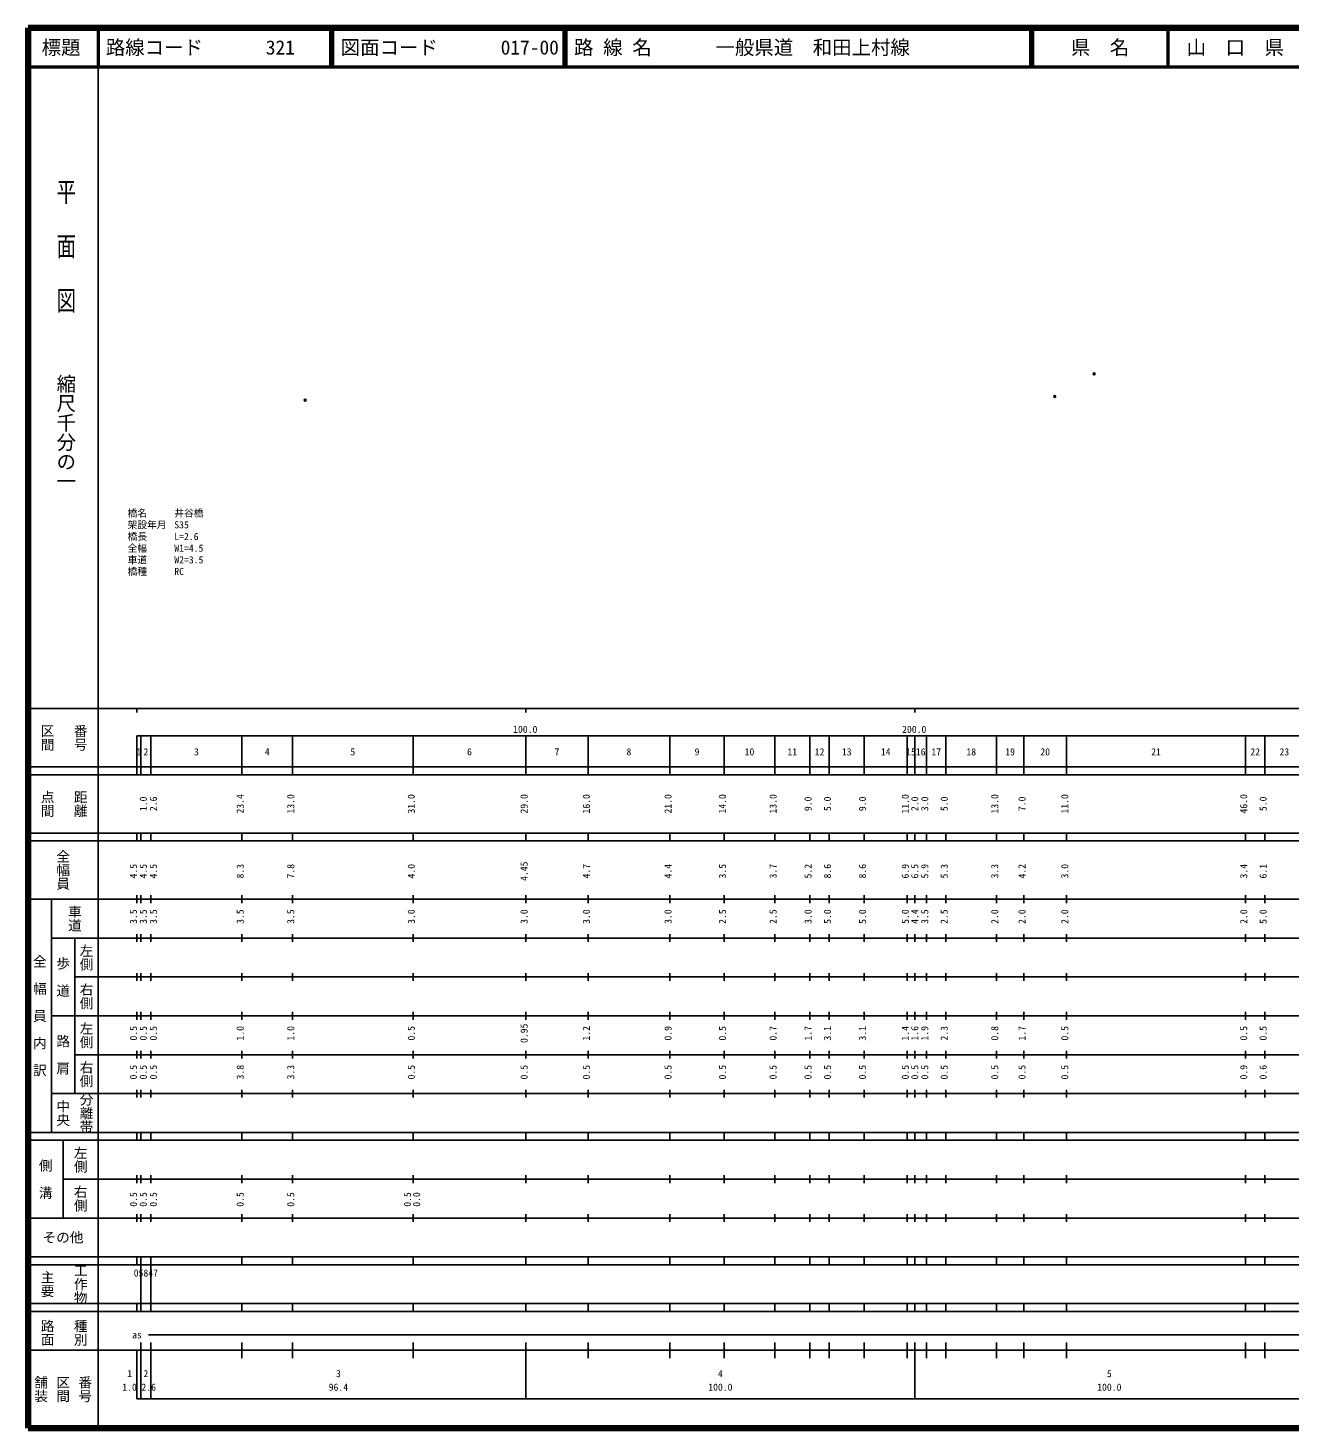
# Model space of a CAD drawing. Units: millimetres on the paper. Extents: x 40 to 680, y 20 to 380.
# Drawn here: x 40 to 364.4, y 20 to 380 of the extents above; entities that cross this region are included whole.
import ezdxf
from ezdxf.enums import TextEntityAlignment as Align

# ---------------------------------------------------------------- set-up
doc = ezdxf.new("R2010")
doc.units = ezdxf.units.MM
doc.header["$PDMODE"] = 32
doc.header["$PDSIZE"] = 0.5
for name, color, linetype in [('M-OTRS', 6, 'Continuous'), ('M-STR-HTXT', 7, 'Continuous'), ('M-TTL-TXT', 7, 'Continuous')]:
    doc.layers.add(name, color=color, linetype=linetype)
for name, color, linetype, lineweight in [('M-TTL', 2, 'Continuous', 140), ('M-TTL-BAND', 7, 'Continuous', 25), ('M-TTL-LINE', 7, 'Continuous', 50)]:
    doc.layers.add(name, color=color, linetype=linetype, lineweight=lineweight)
doc.styles.add('@ＭＳ ゴシック', font='')
doc.styles.add('ＭＳ ゴシック', font='')
doc.styles.get('@ＭＳ ゴシック').set_extended_font_data('@MS Gothic')
doc.styles.get('ＭＳ ゴシック').set_extended_font_data('MS Gothic')

msp = doc.modelspace()

# ---------------------------------------------------------------- linework, layer by layer
at = {"layer": 'M-OTRS'}
for p in [(314.075, 291.081), (111.23, 284.274), (303.954, 285.217)]:
    msp.add_point(p, dxfattribs=at)
at = {"layer": 'M-TTL'}
for p, q in [((40, 380), (40, 20)), ((680, 380), (40, 380)), ((40, 20), (680, 20))]:
    msp.add_line(p, q, dxfattribs=at)
at = {"layer": 'M-TTL-BAND'}
for p, q in [((58, 370), (58, 20)), ((40, 205), (579, 205)), ((68, 205), (68, 204)), ((168, 205), (168, 204)), ((268, 205), (268, 204)), ((68, 198), (579, 198)), ((68, 198), (68, 188)), ((69, 188), (69, 198)), ((71.6, 188), (71.6, 198)), ((95, 188), (95, 198)), ((108, 188), (108, 198)), ((139, 188), (139, 198)), ((168, 188), (168, 198)), ((184, 188), (184, 198)), ((205, 188), (205, 198)), ((219, 188), (219, 198)), ((232, 188), (232, 198)), ((241, 188), (241, 198)), ((246, 188), (246, 198)), ((255, 188), (255, 198)), ((266, 188), (266, 198)), ((268, 188), (268, 198)), ((271, 188), (271, 198)), ((276, 188), (276, 198)), ((289, 188), (289, 198)), ((296, 188), (296, 198)), ((307, 188), (307, 198)), ((353, 188), (353, 198)), ((358, 188), (358, 198)), ((40, 190), (579, 190)), ((40, 188), (579, 188)), ((40, 173), (579, 173)), ((68, 171), (68, 173)), ((69, 171), (69, 173)), ((71.6, 171), (71.6, 173)), ((95, 171), (95, 173)), ((108, 171), (108, 173)), ((139, 171), (139, 173)), ((168, 171), (168, 173)), ((184, 171), (184, 173)), ((205, 171), (205, 173)), ((219, 171), (219, 173)), ((232, 171), (232, 173)), ((241, 171), (241, 173)), ((246, 171), (246, 173)), ((255, 171), (255, 173)), ((266, 171), (266, 173)), ((268, 171), (268, 173)), ((271, 171), (271, 173)), ((276, 171), (276, 173)), ((289, 171), (289, 173)), ((296, 171), (296, 173)), ((307, 171), (307, 173)), ((353, 171), (353, 173)), ((358, 171), (358, 173)), ((40, 171), (579, 171)), ((40, 156), (579, 156)), ((46, 96), (46, 156)), ((68, 155), (68, 157)), ((69, 155), (69, 157)), ((71.6, 155), (71.6, 157)), ((95, 155), (95, 157)), ((108, 155), (108, 157)), ((139, 155), (139, 157)), ((168, 155), (168, 157)), ((184, 155), (184, 157)), ((205, 155), (205, 157)), ((219, 155), (219, 157)), ((232, 155), (232, 157)), ((241, 155), (241, 157)), ((246, 155), (246, 157)), ((255, 155), (255, 157)), ((266, 155), (266, 157)), ((268, 155), (268, 157)), ((271, 155), (271, 157)), ((276, 155), (276, 157)), ((289, 155), (289, 157)), ((296, 155), (296, 157)), ((307, 155), (307, 157)), ((353, 155), (353, 157)), ((358, 155), (358, 157)), ((46, 146), (579, 146)), ((52, 146), (52, 106)), ((68, 145), (68, 147)), ((69, 145), (69, 147)), ((71.6, 145), (71.6, 147)), ((95, 145), (95, 147)), ((108, 145), (108, 147)), ((139, 145), (139, 147)), ((168, 145), (168, 147)), ((184, 145), (184, 147)), ((205, 145), (205, 147)), ((219, 145), (219, 147)), ((232, 145), (232, 147)), ((241, 145), (241, 147)), ((246, 145), (246, 147)), ((255, 145), (255, 147)), ((266, 145), (266, 147)), ((268, 145), (268, 147)), ((271, 145), (271, 147)), ((276, 145), (276, 147)), ((289, 145), (289, 147)), ((296, 145), (296, 147)), ((307, 145), (307, 147)), ((353, 145), (353, 147)), ((358, 145), (358, 147)), ((68, 135), (68, 137)), ((69, 135), (69, 137)), ((71.6, 135), (71.6, 137)), ((95, 135), (95, 137)), ((108, 135), (108, 137)), ((139, 135), (139, 137)), ((168, 135), (168, 137)), ((184, 135), (184, 137)), ((205, 135), (205, 137)), ((219, 135), (219, 137)), ((232, 135), (232, 137)), ((241, 135), (241, 137)), ((246, 135), (246, 137)), ((255, 135), (255, 137)), ((266, 135), (266, 137)), ((268, 135), (268, 137)), ((271, 135), (271, 137)), ((276, 135), (276, 137)), ((289, 135), (289, 137)), ((296, 135), (296, 137)), ((307, 135), (307, 137)), ((353, 135), (353, 137)), ((358, 135), (358, 137)), ((52, 136), (579, 136)), ((46, 126), (579, 126)), ((68, 125), (68, 127)), ((69, 125), (69, 127)), ((71.6, 125), (71.6, 127)), ((95, 125), (95, 127)), ((108, 125), (108, 127)), ((139, 125), (139, 127)), ((168, 125), (168, 127)), ((184, 125), (184, 127)), ((205, 125), (205, 127)), ((219, 125), (219, 127)), ((232, 125), (232, 127)), ((241, 125), (241, 127)), ((246, 125), (246, 127)), ((255, 125), (255, 127)), ((266, 125), (266, 127)), ((268, 125), (268, 127)), ((271, 125), (271, 127)), ((276, 125), (276, 127)), ((289, 125), (289, 127)), ((296, 125), (296, 127)), ((307, 125), (307, 127)), ((353, 125), (353, 127)), ((358, 125), (358, 127)), ((52, 116), (579, 116)), ((68, 115), (68, 117)), ((69, 115), (69, 117)), ((71.6, 115), (71.6, 117)), ((95, 115), (95, 117)), ((108, 115), (108, 117)), ((139, 115), (139, 117)), ((168, 115), (168, 117)), ((184, 115), (184, 117)), ((205, 115), (205, 117)), ((219, 115), (219, 117)), ((232, 115), (232, 117)), ((241, 115), (241, 117)), ((246, 115), (246, 117)), ((255, 115), (255, 117)), ((266, 115), (266, 117)), ((268, 115), (268, 117)), ((271, 115), (271, 117)), ((276, 115), (276, 117)), ((289, 115), (289, 117)), ((296, 115), (296, 117)), ((307, 115), (307, 117)), ((353, 115), (353, 117)), ((358, 115), (358, 117)), ((46, 106), (579, 106)), ((68, 105), (68, 107)), ((69, 105), (69, 107)), ((71.6, 105), (71.6, 107)), ((95, 105), (95, 107)), ((108, 105), (108, 107)), ((139, 105), (139, 107)), ((168, 105), (168, 107)), ((184, 105), (184, 107)), ((205, 105), (205, 107)), ((219, 105), (219, 107)), ((232, 105), (232, 107)), ((241, 105), (241, 107)), ((246, 105), (246, 107)), ((255, 105), (255, 107)), ((266, 105), (266, 107)), ((268, 105), (268, 107)), ((271, 105), (271, 107)), ((276, 105), (276, 107)), ((289, 105), (289, 107)), ((296, 105), (296, 107)), ((307, 105), (307, 107)), ((353, 105), (353, 107)), ((358, 105), (358, 107)), ((40, 96), (579, 96)), ((40, 94), (579, 94)), ((49, 94), (49, 74)), ((68, 94), (68, 96)), ((69, 94), (69, 96)), ((71.6, 94), (71.6, 96)), ((95, 94), (95, 96)), ((108, 94), (108, 96)), ((139, 94), (139, 96)), ((168, 94), (168, 96)), ((184, 94), (184, 96)), ((205, 94), (205, 96)), ((219, 94), (219, 96)), ((232, 94), (232, 96)), ((241, 94), (241, 96)), ((246, 94), (246, 96)), ((255, 94), (255, 96)), ((266, 94), (266, 96)), ((268, 94), (268, 96)), ((271, 94), (271, 96)), ((276, 94), (276, 96)), ((289, 94), (289, 96)), ((296, 94), (296, 96)), ((307, 94), (307, 96)), ((353, 94), (353, 96)), ((358, 94), (358, 96)), ((49, 84), (579, 84)), ((68, 83), (68, 85)), ((69, 83), (69, 85)), ((71.6, 83), (71.6, 85)), ((95, 83), (95, 85)), ((108, 83), (108, 85)), ((139, 83), (139, 85)), ((168, 83), (168, 85)), ((184, 83), (184, 85)), ((205, 83), (205, 85)), ((219, 83), (219, 85)), ((232, 83), (232, 85)), ((241, 83), (241, 85)), ((246, 83), (246, 85)), ((255, 83), (255, 85)), ((266, 83), (266, 85)), ((268, 83), (268, 85)), ((271, 83), (271, 85)), ((276, 83), (276, 85)), ((289, 83), (289, 85)), ((296, 83), (296, 85)), ((307, 83), (307, 85)), ((353, 83), (353, 85)), ((358, 83), (358, 85)), ((40, 74), (579, 74)), ((68, 73), (68, 75)), ((69, 73), (69, 75)), ((71.6, 73), (71.6, 75)), ((95, 73), (95, 75)), ((108, 73), (108, 75)), ((139, 73), (139, 75)), ((168, 73), (168, 75)), ((184, 73), (184, 75)), ((205, 73), (205, 75)), ((219, 73), (219, 75)), ((232, 73), (232, 75)), ((241, 73), (241, 75)), ((246, 73), (246, 75)), ((255, 73), (255, 75)), ((266, 73), (266, 75)), ((268, 73), (268, 75)), ((271, 73), (271, 75)), ((276, 73), (276, 75)), ((289, 73), (289, 75)), ((296, 73), (296, 75)), ((307, 73), (307, 75)), ((353, 73), (353, 75)), ((358, 73), (358, 75)), ((40, 64), (579, 64)), ((40, 62), (579, 62)), ((68, 62), (68, 64)), ((69, 62), (69, 64)), ((69, 52), (69, 62)), ((71.6, 62), (71.6, 64)), ((71.6, 52), (71.6, 62)), ((95, 62), (95, 64)), ((108, 62), (108, 64)), ((139, 62), (139, 64)), ((168, 62), (168, 64)), ((184, 62), (184, 64)), ((205, 62), (205, 64)), ((219, 62), (219, 64)), ((232, 62), (232, 64)), ((241, 62), (241, 64)), ((246, 62), (246, 64)), ((255, 62), (255, 64)), ((266, 62), (266, 64)), ((268, 62), (268, 64)), ((271, 62), (271, 64)), ((276, 62), (276, 64)), ((289, 62), (289, 64)), ((296, 62), (296, 64)), ((307, 62), (307, 64)), ((353, 62), (353, 64)), ((358, 62), (358, 64)), ((40, 52), (579, 52)), ((68, 50), (68, 52)), ((69, 50), (69, 52)), ((71.6, 50), (71.6, 52)), ((95, 50), (95, 52)), ((108, 50), (108, 52)), ((139, 50), (139, 52)), ((168, 50), (168, 52)), ((184, 50), (184, 52)), ((205, 50), (205, 52)), ((219, 50), (219, 52)), ((232, 50), (232, 52)), ((241, 50), (241, 52)), ((246, 50), (246, 52)), ((255, 50), (255, 52)), ((266, 50), (266, 52)), ((268, 50), (268, 52)), ((271, 50), (271, 52)), ((276, 50), (276, 52)), ((289, 50), (289, 52)), ((296, 50), (296, 52)), ((307, 50), (307, 52)), ((353, 50), (353, 52)), ((358, 50), (358, 52)), ((40, 50), (579, 50)), ((71, 44), (520, 44)), ((40, 40), (579, 40)), ((68, 40), (68, 27.5)), ((69, 27.5), (69, 42)), ((71.6, 27.5), (71.6, 42)), ((95, 38), (95, 42)), ((108, 38), (108, 42)), ((139, 38), (139, 42)), ((168, 27.5), (168, 42)), ((184, 38), (184, 42)), ((205, 38), (205, 42)), ((219, 38), (219, 42)), ((232, 38), (232, 42)), ((241, 38), (241, 42)), ((246, 38), (246, 42)), ((255, 38), (255, 42)), ((266, 38), (266, 42)), ((268, 27.5), (268, 42)), ((271, 38), (271, 42)), ((276, 38), (276, 42)), ((289, 38), (289, 42)), ((296, 38), (296, 42)), ((307, 38), (307, 42)), ((353, 38), (353, 42)), ((358, 38), (358, 42)), ((68, 27.5), (579, 27.5))]:
    msp.add_line(p, q, dxfattribs=at)
at = {"layer": 'M-TTL-LINE'}
for p, q in [((58, 380), (58, 370)), ((117.75, 380), (117.75, 370)), ((118.25, 380), (118.25, 370)), ((177.75, 380), (177.75, 370)), ((178.25, 380), (178.25, 370)), ((297.75, 380), (297.75, 370)), ((298.25, 380), (298.25, 370)), ((333, 380), (333, 370)), ((40, 370), (680, 370))]:
    msp.add_line(p, q, dxfattribs=at)

# ---------------------------------------------------------------- texts
at = {"layer": 'M-STR-HTXT', "style": 'ＭＳ ゴシック'}
for s, p in [('橋名', (65.611, 253.781)), ('井谷橋', (77.611, 253.781)), ('架設年月', (65.611, 250.781)), ('S35', (77.611, 250.781)), ('橋長', (65.611, 247.781)), ('L=2.6', (77.611, 247.781)), ('全幅', (65.611, 244.781)), ('W1=4.5', (77.611, 244.781)), ('橋種', (65.611, 238.781)), ('車道', (65.611, 241.781)), ('W2=3.5', (77.611, 241.781)), ('RC', (77.611, 238.781))]:
    msp.add_text(s, height=1.833, dxfattribs=at).set_placement(p, align=Align.BOTTOM_LEFT)
at = {"layer": 'M-TTL-BAND', "style": '@ＭＳ ゴシック', "width": 1.4}
msp.add_text('平  面  図', height=3.666, rotation=270, dxfattribs=at).set_placement((49.777, 306.475), align=Align.MIDDLE_RIGHT)
at = {"layer": 'M-TTL-BAND', "style": '@ＭＳ ゴシック'}
msp.add_text('縮尺千分の一', height=3.666, rotation=270, dxfattribs=at).set_placement((49.777, 261.03), align=Align.MIDDLE_RIGHT)
for s, p in [('区間', (45, 197.5)), ('番号', (53.5, 197.5)), ('点間', (45, 180.5)), ('距離', (53.5, 180.5)), ('全幅員', (49, 163.5)), ('車道', (52, 151)), ('左側', (55, 141)), ('全\u3000幅\u3000員\u3000内\u3000訳', (43, 126)), ('歩\u3000道', (49, 136)), ('右側', (55, 131)), ('左側', (55, 121)), ('路\u3000肩', (49, 116)), ('右側', (55, 111)), ('分離帯', (55, 101)), ('中央', (49, 101)), ('左側', (53.5, 89)), ('側\u3000溝', (44.5, 84)), ('右側', (53.5, 79)), ('工作物', (53.5, 57)), ('主要', (45, 57)), ('路面', (45, 44.5)), ('種別', (53.5, 44.5)), ('舗装', (43.333, 30)), ('区間', (49, 30)), ('番号', (54.667, 30))]:
    msp.add_text(s, height=2.566, rotation=270, dxfattribs=at).set_placement(p, align=Align.MIDDLE_CENTER)
at = {"layer": 'M-TTL-BAND', "style": 'ＭＳ ゴシック'}
for s, p in [('100.0', (167.844, 198.195)), ('200.0', (267.844, 198.195)), ('1', (68.5, 192.405)), ('2', (70.3, 192.405)), ('3', (83.3, 192.405)), ('4', (101.5, 192.405)), ('5', (123.5, 192.405)), ('6', (153.5, 192.405)), ('7', (176, 192.405)), ('8', (194.5, 192.405)), ('9', (212, 192.405)), ('10', (225.5, 192.405)), ('11', (236.5, 192.405)), ('12', (243.5, 192.405)), ('13', (250.5, 192.405)), ('14', (260.5, 192.405)), ('15', (267, 192.405)), ('16', (269.5, 192.405)), ('17', (273.5, 192.405)), ('18', (282.5, 192.405)), ('19', (292.5, 192.405)), ('20', (301.5, 192.405)), ('21', (330, 192.405)), ('22', (355.5, 192.405)), ('23', (363, 192.405)), ('as', (68, 42.5)), ('1', (66.118, 32.523)), ('2', (70.3, 32.523)), ('3', (119.8, 32.523)), ('4', (218, 32.523)), ('5', (318, 32.523)), ('1.0', (66.118, 29.033)), ('2.6', (71.029, 29.033)), ('96.4', (119.8, 29.033)), ('100.0', (218, 29.033)), ('100.0', (318, 29.033))]:
    msp.add_text(s, height=1.833, dxfattribs=at).set_placement(p, align=Align.BOTTOM_CENTER)
for s, p in [('1.0', (71.094, 180.5)), ('2.6', (73.694, 180.5)), ('23.4', (96, 180.5)), ('13.0', (109, 180.5)), ('31.0', (140, 180.5)), ('29.0', (169, 180.5)), ('16.0', (185, 180.5)), ('21.0', (206, 180.5)), ('14.0', (220, 180.5)), ('13.0', (233, 180.5)), ('9.0', (242, 180.5)), ('5.0', (247, 180.5)), ('9.0', (256, 180.5)), ('11.0', (267, 180.5)), ('2.0', (269.436, 180.5)), ('3.0', (272, 180.5)), ('5.0', (277, 180.5)), ('13.0', (290, 180.5)), ('7.0', (297, 180.5)), ('11.0', (308, 180.5)), ('46.0', (354, 180.5)), ('5.0', (359, 180.5)), ('4.5', (68.563, 163.174)), ('4.5', (71.094, 163.174)), ('4.5', (73.694, 163.174)), ('8.3', (96, 163.174)), ('7.8', (109, 163.174)), ('4.0', (140, 163.174)), ('4.45', (169, 163.174)), ('4.7', (185, 163.174)), ('4.4', (206, 163.174)), ('3.5', (220, 163.174)), ('3.7', (233, 163.174)), ('5.2', (242, 163.174)), ('8.6', (247, 163.174)), ('8.6', (256, 163.174)), ('6.9', (267, 163.174)), ('6.5', (269.436, 163.174)), ('5.9', (272, 163.174)), ('5.3', (277, 163.174)), ('3.3', (290, 163.174)), ('4.2', (297, 163.174)), ('3.0', (308, 163.174)), ('3.4', (354, 163.174)), ('6.1', (359, 163.174)), ('3.5', (68.563, 151.5)), ('3.5', (71.094, 151.5)), ('3.5', (73.694, 151.5)), ('3.5', (96, 151.5)), ('3.5', (109, 151.5)), ('3.0', (140, 151.5)), ('3.0', (169, 151.5)), ('3.0', (185, 151.5)), ('3.0', (206, 151.5)), ('2.5', (220, 151.5)), ('2.5', (233, 151.5)), ('3.0', (242, 151.5)), ('5.0', (247, 151.5)), ('5.0', (256, 151.5)), ('5.0', (267, 151.5)), ('4.4', (269.436, 151.5)), ('3.5', (272, 151.5)), ('2.5', (277, 151.5)), ('2.0', (290, 151.5)), ('2.0', (297, 151.5)), ('2.0', (308, 151.5)), ('2.0', (354, 151.5)), ('5.0', (359, 151.5)), ('0.5', (68.563, 121.5)), ('0.5', (71.094, 121.5)), ('0.5', (73.694, 121.5)), ('1.0', (96, 121.5)), ('1.0', (109, 121.5)), ('0.5', (140, 121.5)), ('0.95', (169, 121.5)), ('1.2', (185, 121.5)), ('0.9', (206, 121.5)), ('0.5', (220, 121.5)), ('0.7', (233, 121.5)), ('1.7', (242, 121.5)), ('3.1', (247, 121.5)), ('3.1', (256, 121.5)), ('1.4', (267, 121.5)), ('1.6', (269.436, 121.5)), ('1.9', (272, 121.5)), ('2.3', (277, 121.5)), ('0.8', (290, 121.5)), ('1.7', (297, 121.5)), ('0.5', (308, 121.5)), ('0.5', (354, 121.5)), ('0.5', (359, 121.5)), ('0.5', (68.563, 111.5)), ('0.5', (71.094, 111.5)), ('0.5', (73.694, 111.5)), ('3.8', (96, 111.5)), ('3.3', (109, 111.5)), ('0.5', (140, 111.5)), ('0.5', (169, 111.5)), ('0.5', (185, 111.5)), ('0.5', (206, 111.5)), ('0.5', (220, 111.5)), ('0.5', (233, 111.5)), ('0.5', (242, 111.5)), ('0.5', (247, 111.5)), ('0.5', (256, 111.5)), ('0.5', (267, 111.5)), ('0.5', (269.436, 111.5)), ('0.5', (272, 111.5)), ('0.5', (277, 111.5)), ('0.5', (290, 111.5)), ('0.5', (297, 111.5)), ('0.5', (308, 111.5)), ('0.9', (354, 111.5)), ('0.6', (359, 111.5)), ('0.5', (68.563, 78.764)), ('0.5', (71.094, 78.764)), ('0.5', (73.694, 78.764)), ('0.5', (96, 78.764)), ('0.5', (109, 78.764)), ('0.5', (139, 78.764)), ('0.0', (141.37, 78.764))]:
    msp.add_text(s, height=1.833, rotation=90, dxfattribs=at).set_placement(p, align=Align.BOTTOM_CENTER)
msp.add_text('その他', height=2.566, dxfattribs=at).set_placement((49, 69), align=Align.MIDDLE_CENTER)
msp.add_text('05847', height=1.833, dxfattribs=at).set_placement((67.175, 58.405), align=Align.BOTTOM_LEFT)
at = {"layer": 'M-TTL-TXT', "style": 'ＭＳ ゴシック'}
for s, p in [('標題', (48.5, 375)), ('県\u3000名', (315.625, 375)), ('山\u3000口\u3000県', (350.375, 375))]:
    msp.add_text(s, height=3.666, dxfattribs=at).set_placement(p, align=Align.MIDDLE_CENTER)
for s, p in [('路線コード', (60, 375)), ('321', (101.142, 375)), ('図面コード', (120.38, 375)), ('017-00', (161.521, 375)), ('路 線 名', (180.38, 375)), ('一般県道\u3000和田上村線', (216.734, 375))]:
    msp.add_text(s, height=3.666, dxfattribs=at).set_placement(p, align=Align.MIDDLE_LEFT)

doc.saveas('drawing.dxf')
